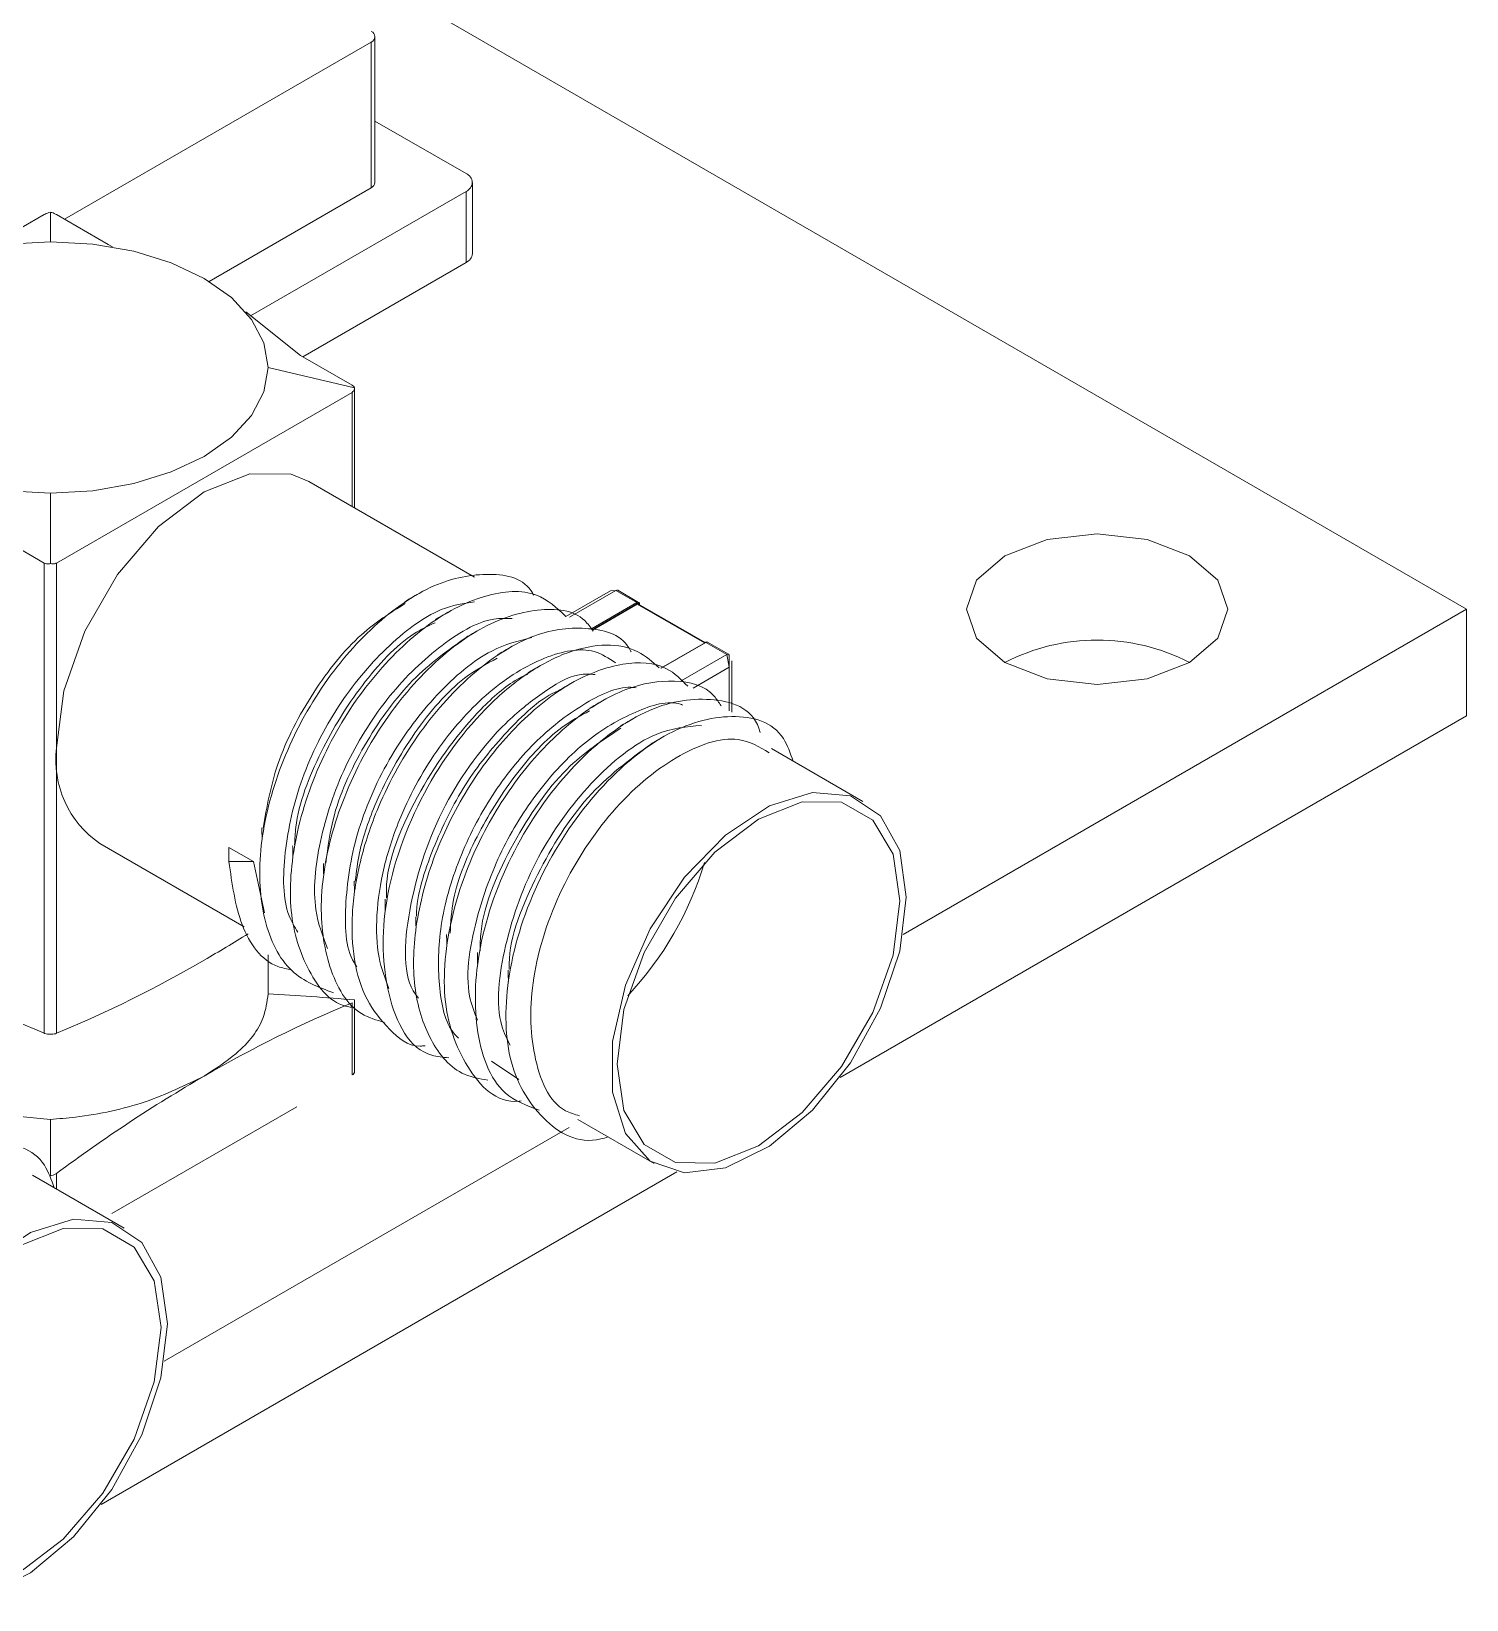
# Model space of a CAD drawing. Header units: millimetres. Extents: x -37 to 256, y 6 to 200.
# Drawn here: x 248.09 to 256.33, y 168.44 to 177.45 of the extents above; entities that cross this region are included whole.
import ezdxf

# ---------------------------------------------------------------- set-up
doc = ezdxf.new("R2010")
doc.units = ezdxf.units.MM

msp = doc.modelspace()

# ---------------------------------------------------------------- linework, layer by layer
at = {"color": 7, "linetype": 'Continuous', "lineweight": 15}
for p, q in [((256.3334, 174.1298), (238.5951, 184.3699)), ((248.2825, 176.3687), (250.0437, 177.3854)), ((250.0437, 176.5484), (250.0437, 177.3854)), ((250.0656, 176.5791), (250.0656, 177.416)), ((250.5882, 176.6301), (250.0656, 176.9317)), ((249.1131, 176.0112), (250.0437, 176.5484)), ((250.6248, 176.1708), (250.6248, 176.5791)), ((249.351, 175.8138), (250.5882, 176.528)), ((250.5882, 176.1198), (250.5882, 176.528)), ((247.8694, 176.2236), (248.1663, 176.395)), ((248.2017, 176.4083), (248.2017, 176.239)), ((248.237, 176.395), (248.5339, 176.2236)), ((248.5579, 176.209), (248.5339, 176.2236)), ((249.651, 175.5787), (250.5882, 176.1198)), ((249.6372, 175.5867), (249.3231, 175.836)), ((249.6372, 175.5867), (249.9341, 175.4153)), ((249.9487, 175.3998), (249.4517, 175.5174)), ((246.4693, 175.3745), (248.1663, 174.3948)), ((248.237, 174.3948), (249.9341, 175.3745)), ((249.9487, 174.7114), (249.9487, 175.4022)), ((250.6378, 174.3136), (249.6855, 174.8633)), ((248.2017, 174.7958), (248.2017, 174.3912)), ((248.1663, 171.6952), (248.1663, 174.3948)), ((248.237, 174.3948), (248.237, 173.3342)), ((251.4178, 174.2359), (251.1618, 174.0881)), ((251.4491, 174.237), (251.4178, 174.2359)), ((251.5693, 174.1676), (251.4491, 174.237)), ((251.5793, 174.1686), (251.4591, 174.238)), ((251.3135, 174.0097), (251.571, 174.1584)), ((251.9611, 173.9383), (251.5785, 174.1592)), ((251.5849, 174.1555), (251.5849, 174.1574)), ((253.0974, 172.2616), (256.3334, 174.1298)), ((256.3334, 174.1298), (256.3334, 173.5174)), ((251.9627, 173.9393), (251.7066, 173.7914)), ((252.0855, 173.8696), (251.9652, 173.939)), ((252.0955, 173.8706), (251.9752, 173.94)), ((252.0996, 173.7961), (252.0855, 173.8696)), ((252.0996, 173.8615), (252.0996, 173.7961)), ((252.1142, 173.5382), (252.1142, 173.8339)), ((252.736, 171.4406), (256.3334, 173.5174)), ((248.237, 173.3342), (248.237, 171.6952)), ((252.8675, 173.0264), (252.3416, 173.33)), ((248.4856, 172.7848), (249.3136, 172.3068)), ((249.227, 172.7627), (249.3684, 172.6811)), ((249.227, 172.6811), (249.227, 172.7627)), ((249.3684, 172.6811), (249.227, 172.6811)), ((249.3684, 172.6811), (249.431, 172.3864)), ((249.4517, 171.9225), (249.4517, 172.1455)), ((249.9341, 171.456), (249.9341, 171.8702)), ((249.9487, 171.4764), (249.9487, 171.8865)), ((250.7353, 171.5359), (250.8923, 171.4302)), ((248.5552, 170.66), (249.6159, 171.2723)), ((248.2017, 170.8779), (248.2017, 171.2009)), ((248.8547, 169.8124), (251.1809, 171.1553)), ((251.2301, 171.2004), (251.6676, 170.9479)), ((248.6248, 170.5772), (248.099, 170.8808)), ((248.4934, 168.9914), (251.7991, 170.8997))]:
    msp.add_line(p, q, dxfattribs=at)
at = {"color": 8, "linetype": 'Continuous', "lineweight": 15}
for p, q in [((249.9341, 174.7198), (249.9341, 175.3745)), ((251.4491, 174.237), (251.1828, 174.0833)), ((251.3079, 174.0167), (251.5693, 174.1676)), ((251.5728, 174.1615), (251.3123, 174.0111)), ((251.9567, 173.9358), (251.571, 174.1584)), ((251.9652, 173.939), (251.7091, 173.7912)), ((251.8238, 173.7186), (252.0855, 173.8696)), ((252.0996, 173.7961), (251.8917, 173.6761)), ((252.0996, 173.5469), (252.0996, 173.7961)), ((248.237, 170.8906), (248.237, 170.8011))]:
    msp.add_line(p, q, dxfattribs=at)
at = {"color": 7, "linetype": 'Continuous', "lineweight": 15, "flags": 128}
for points in [[(248.2017, 176.239), (247.9578, 176.2251), (247.7233, 176.184), (247.5072, 176.1174), (247.3178, 176.0276), (247.1623, 175.9183), (247.0468, 175.7935), (246.9757, 175.6581), (246.9517, 175.5174)], [(249.4517, 175.5174), (249.4277, 175.6581), (249.3565, 175.7935), (249.241, 175.9183), (249.0856, 176.0276), (248.8961, 176.1174), (248.68, 176.184), (248.4455, 176.2251), (248.2017, 176.239)], [(246.9517, 175.5174), (246.9757, 175.3766), (247.0468, 175.2412), (247.1623, 175.1165), (247.3178, 175.0071), (247.5072, 174.9174), (247.7233, 174.8507), (247.9578, 174.8096), (248.2017, 174.7958)], [(248.2017, 174.7958), (248.4455, 174.8096), (248.68, 174.8507), (248.8961, 174.9174), (249.0856, 175.0071), (249.241, 175.1165), (249.3565, 175.2412), (249.4277, 175.3766), (249.4517, 175.5174)], [(249.6855, 174.8633), (249.5843, 174.9047), (249.3478, 174.9073), (249.0856, 174.8039), (248.8233, 174.6046), (248.5868, 174.3289), (248.3991, 174.0037), (248.2786, 173.661), (248.237, 173.3342)], [(253.6817, 173.8236), (253.9251, 173.7298), (254.2121, 173.6968), (254.4991, 173.7298), (254.7424, 173.8236), (254.905, 173.9641), (254.9621, 174.1298), (254.905, 174.2955), (254.7424, 174.4359), (254.4991, 174.5298), (254.2121, 174.5627), (253.9251, 174.5298), (253.6817, 174.4359), (253.5192, 174.2955), (253.4621, 174.1298), (253.5192, 173.9641), (253.6817, 173.8236)], [(253.1161, 172.477), (253.0784, 172.7441), (252.9686, 172.9439), (252.7966, 173.0586), (252.5775, 173.0782), (252.3309, 173.0009), (252.0787, 172.8334), (251.8433, 172.5908), (251.6455, 172.2945), (251.503, 171.971), (251.4285, 171.6488), (251.4285, 171.3567), (251.503, 171.1207), (251.6455, 170.9616), (251.8433, 170.8937), (252.0787, 170.9229), (252.3309, 171.0467), (252.5775, 171.254), (252.7966, 171.5265), (252.9686, 171.8399), (253.0784, 172.1664), (253.1161, 172.477)], [(253.0798, 172.4561), (253.0401, 172.723), (252.9247, 172.9179), (252.745, 173.0216), (252.5185, 173.0241), (252.2675, 172.9251), (252.0165, 172.7343), (251.7901, 172.4704), (251.6104, 172.1591), (251.495, 171.831), (251.4553, 171.5182), (251.495, 171.2513), (251.6104, 171.0565), (251.7901, 170.9527), (252.0165, 170.9502), (252.2675, 171.0492), (252.5185, 171.24), (252.745, 171.5039), (252.9247, 171.8152), (253.0401, 172.1433), (253.0798, 172.4561)], [(248.8734, 170.0278), (248.8357, 170.2948), (248.726, 170.4946), (248.5539, 170.6094), (248.3349, 170.629), (248.0883, 170.5516), (247.8361, 170.3842), (247.6006, 170.1416), (247.4029, 169.8453), (247.2604, 169.5217), (247.1858, 169.1996), (247.1858, 168.9075), (247.2604, 168.6715), (247.4029, 168.5124), (247.6006, 168.4444), (247.8361, 168.4736), (248.0883, 168.5974), (248.3349, 168.8048), (248.5539, 169.0773), (248.726, 169.3907), (248.8357, 169.7172), (248.8734, 170.0278)], [(248.8372, 170.0068), (248.7974, 170.2738), (248.682, 170.4686), (248.5023, 170.5724), (248.2759, 170.5749), (248.0249, 170.4759), (247.7739, 170.2851), (247.5474, 170.0212), (247.3677, 169.7099), (247.2524, 169.3818), (247.2126, 169.069), (247.2524, 168.8021), (247.3677, 168.6072), (247.5474, 168.5035), (247.7739, 168.501), (248.0249, 168.5999), (248.2759, 168.7908), (248.5023, 169.0547), (248.682, 169.366), (248.7974, 169.694), (248.8372, 170.0068)]]:
    msp.add_lwpolyline(points, dxfattribs=at)
at = {"color": 8, "linetype": 'Continuous', "lineweight": 15, "flags": 128}
msp.add_lwpolyline([(251.5834, 174.1564), (251.5832, 174.1576), (251.5826, 174.1596), (251.5816, 174.1611), (251.5803, 174.1622), (251.5787, 174.1628), (251.5769, 174.1629), (251.5749, 174.1624), (251.5728, 174.1615)], dxfattribs=at)
at = {"color": 7, "linetype": 'Continuous', "lineweight": 15}
for centre, radius, start, end in [((250.0321, 177.416), 0.0327, 290.78342, 69.21658), ((250.5688, 176.5791), 0.0546, 290.78342, 69.21658), ((250.0281, 176.5828), 0.0377, 294.37466, 354.3052), ((250.5622, 176.177), 0.0629, 294.37466, 354.3052), ((251.4549, 174.2288), 0.0101, 65.68605, 125.61817), ((251.5651, 174.1611), 0.00768, 2.60548, 57.39452), ((251.5754, 174.1523), 0.00754, 65.68605, 125.61817), ((251.9711, 173.9308), 0.0101, 65.68605, 125.61817), ((254.2121, 172.7999), 1.1528, 62.61575, 117.38425), ((252.0896, 173.8624), 0.0101, 354.37962, 54.30196), ((248.8158, 173.2652), 0.5829, 173.19552, 235.4923), ((250.1094, 173.233), 1.9307, 316.78932, 343.21606), ((244.9404, 179.2921), 8.2877, 300.01062, 302.03745), ((250.9205, 178.3217), 7.176, 239.86476, 247.43085), ((245.4829, 178.3217), 7.176, 292.56915, 300.13524), ((252.6882, 165.2438), 7.176, 112.56915, 120.13524), ((253.5349, 163.7771), 8.8696, 120.10891, 126.67768)]:
    msp.add_arc(centre, radius, start, end, dxfattribs=at)
at = {"color": 8, "linetype": 'Continuous', "lineweight": 15}
for centre, radius, start, end in [((251.5751, 174.1594), 0.0101, 66.7087, 125.52851), ((251.5828, 174.1575), 0.0021, 311.35106, 357.41835), ((251.9638, 173.937), 0.00251, 54.38183, 114.31395), ((252.0913, 173.8614), 0.0101, 65.68605, 125.61817), ((249.9237, 171.4789), 0.0251, 294.37466, 354.3052)]:
    msp.add_arc(centre, radius, start, end, dxfattribs=at)
at = {"color": 7, "linetype": 'Continuous', "lineweight": 15}
msp.add_ellipse((248.2017, 165.0196), major_axis=(12.0208, 0), ratio=0.577382, start_param=1.424944, end_param=1.466622, dxfattribs=at)
for points, knots in [([(248.2017, 176.4083), (248.1963, 176.4069), (248.1854, 176.4041), (248.1735, 176.3989), (248.1678, 176.3958), (248.1663, 176.395)], [0, 0, 0, 0, 0.421028, 0.842946, 1, 1, 1, 1]), ([(248.237, 176.395), (248.2329, 176.3971), (248.2247, 176.4014), (248.2119, 176.4058), (248.2042, 176.4077), (248.2017, 176.4083)], [0, 0, 0, 0, 0.399776, 0.798945, 1, 1, 1, 1]), ([(249.9487, 175.3998), (249.9482, 175.4018), (249.9472, 175.4058), (249.9407, 175.4113), (249.9355, 175.4144), (249.9341, 175.4153)], [0, 0, 0, 0, 0.421028, 0.842946, 1, 1, 1, 1]), ([(249.9341, 175.3745), (249.9375, 175.377), (249.9443, 175.3821), (249.9482, 175.3917), (249.9486, 175.3977), (249.9487, 175.3998)], [0, 0, 0, 0, 0.3997764, 0.798945, 1, 1, 1, 1]), ([(248.1663, 174.3948), (248.1704, 174.393), (248.1786, 174.3894), (248.1914, 174.3893), (248.1991, 174.3907), (248.2017, 174.3912)], [0, 0, 0, 0, 0.3997764, 0.798945, 1, 1, 1, 1]), ([(248.2017, 174.3912), (248.2071, 174.3904), (248.2179, 174.3887), (248.2299, 174.3911), (248.2355, 174.394), (248.237, 174.3948)], [0, 0, 0, 0, 0.421028, 0.842946, 1, 1, 1, 1]), ([(250.9775, 174.2099), (250.9723, 174.2188), (250.9174, 174.3128), (250.7072, 174.3487), (250.3853, 174.2833), (250.0373, 174.035), (249.726, 173.6605), (249.4978, 173.2072), (249.3882, 172.7402), (249.413, 172.3315), (249.5601, 172.0289), (249.7419, 171.9598), (249.8274, 171.9273)], [0, 0, 0, 0, 0.011387, 0.121166, 0.231824, 0.344967, 0.45362, 0.565736, 0.678133, 0.786659, 0.899669, 1, 1, 1, 1]), ([(251.162, 174.0879), (251.1097, 174.1367), (250.9904, 174.2478), (250.6947, 174.2275), (250.3521, 174.0509), (250.0199, 173.7206), (249.7529, 173.2915), (249.5941, 172.8238), (249.5615, 172.379), (249.6724, 172.0408), (249.8197, 171.8557), (249.9374, 171.8438), (249.9487, 171.8427)], [0, 0, 0, 0, 0.086061, 0.196288, 0.31107, 0.423339, 0.534704, 0.64964, 0.760318, 0.873386, 0.987868, 1, 1, 1, 1]), ([(250.3079, 174.2141), (250.2961, 174.2073), (250.2725, 174.1937), (250.2489, 174.18), (250.2371, 174.1732)], [0, 0, 0, 0, 0.5000058, 1, 1, 1, 1]), ([(250.2383, 174.1617), (250.1534, 174.1087), (249.9656, 173.9916), (249.701, 173.6579), (249.492, 173.2589), (249.4447, 172.9949), (249.4228, 172.8725)], [0, 0, 0, 0, 0.219995, 0.486751, 0.762012, 1, 1, 1, 1]), ([(250.6369, 174.1724), (250.574, 174.1629), (250.4115, 174.1382), (250.1266, 173.9212), (249.8411, 173.5798), (249.6293, 173.1577), (249.5359, 172.7339), (249.5349, 172.4193), (249.6039, 172.3054), (249.6219, 172.2757)], [0, 0, 0, 0, 0.107586, 0.277806, 0.44127, 0.609946, 0.779044, 0.942317, 1, 1, 1, 1]), ([(251.3181, 174.004), (251.3029, 174.0253), (251.2325, 174.1244), (251.0002, 174.1453), (250.6691, 174.0425), (250.3244, 173.7649), (250.0258, 173.3701), (249.8196, 172.9093), (249.7351, 172.4468), (249.7893, 172.0599), (249.9288, 171.8129), (250.0746, 171.771), (250.1205, 171.7578)], [0, 0, 0, 0, 0.030838, 0.142993, 0.258192, 0.374258, 0.486019, 0.602289, 0.717142, 0.829546, 0.946283, 1, 1, 1, 1]), ([(250.4847, 174.112), (250.4729, 174.1052), (250.4493, 174.0916), (250.4257, 174.078), (250.4139, 174.0712)], [0, 0, 0, 0, 0.500006, 1, 1, 1, 1]), ([(251.5849, 174.1574), (251.5846, 174.1595), (251.5842, 174.1633), (251.5817, 174.1672), (251.5796, 174.1682), (251.579, 174.1685)], [0, 0, 0, 0, 0.470902, 0.836366, 1, 1, 1, 1]), ([(250.4117, 174.0523), (250.3708, 174.0331), (250.2266, 173.9656), (249.982, 173.7016), (249.7441, 173.3155), (249.6123, 172.9778), (249.6055, 172.8107), (249.6041, 172.7776)], [0, 0, 0, 0, 0.108099, 0.381015, 0.651732, 0.931132, 1, 1, 1, 1]), ([(250.8533, 174.0754), (250.8185, 174.0768), (250.6907, 174.0823), (250.4284, 173.9246), (250.1261, 173.6283), (249.8787, 173.2287), (249.7363, 172.7994), (249.6997, 172.4212), (249.766, 172.2519), (249.7938, 172.1811)], [0, 0, 0, 0, 0.062413, 0.229616, 0.393158, 0.555383, 0.722811, 0.884033, 1, 1, 1, 1]), ([(251.5358, 173.8851), (251.535, 173.8868), (251.4907, 173.9823), (251.2965, 174.0358), (250.9852, 174.007), (250.6359, 173.7901), (250.314, 173.4382), (250.0928, 173.044), (249.9726, 172.6811), (249.9265, 172.3804), (249.939, 172.11), (250.0098, 171.8769), (250.1445, 171.718), (250.2586, 171.6144), (250.3438, 171.623), (250.3536, 171.6239)], [0, 0, 0, 0, 0.001944, 0.111549, 0.21949, 0.331294, 0.43925, 0.548838, 0.623743, 0.697043, 0.768175, 0.841976, 0.916905, 0.990472, 1, 1, 1, 1]), ([(250.5923, 173.9696), (250.4862, 173.8947), (250.2774, 173.7473), (250.0061, 173.3753), (249.8255, 172.9954), (249.7949, 172.7639), (249.7828, 172.6722)], [0, 0, 0, 0, 0.275003, 0.541372, 0.818491, 1, 1, 1, 1]), ([(250.966, 173.9668), (250.8899, 173.9482), (250.712, 173.9045), (250.4191, 173.6566), (250.1454, 173.2961), (249.9529, 172.8659), (249.8863, 172.4511), (249.8947, 172.1715), (249.9559, 172.085), (249.9614, 172.0772)], [0, 0, 0, 0, 0.12988, 0.303268, 0.470222, 0.643915, 0.81549, 0.983405, 1, 1, 1, 1]), ([(251.6981, 173.7923), (251.6592, 173.8271), (251.5302, 173.9424), (251.2532, 173.9309), (250.9519, 173.7788), (250.6518, 173.5337), (250.3159, 173.0843), (250.0934, 172.4471), (250.1142, 171.8962), (250.2791, 171.572), (250.4556, 171.5576), (250.489, 171.5548)], [0, 0, 0, 0, 0.06363, 0.21103, 0.288115, 0.364819, 0.512143, 0.664686, 0.811986, 0.964527, 1, 1, 1, 1]), ([(250.6614, 174.01), (250.6497, 174.0032), (250.6261, 173.9896), (250.6025, 173.9759), (250.5906, 173.9691)], [0, 0, 0, 0, 0.500006, 1, 1, 1, 1]), ([(251.9748, 173.9399), (251.9742, 173.9403), (251.9723, 173.9415), (251.9679, 173.9416), (251.9646, 173.9401), (251.9627, 173.9393)], [0, 0, 0, 0, 0.176561, 0.538946, 1, 1, 1, 1]), ([(250.7671, 173.8488), (250.7043, 173.8147), (250.5384, 173.7244), (250.2816, 173.4269), (250.0815, 173.0688), (249.9771, 172.7693), (249.9592, 172.6226), (249.9527, 172.5689)], [0, 0, 0, 0, 0.1639743, 0.4329046, 0.7059013, 0.8924986, 1, 1, 1, 1]), ([(251.4472, 173.8213), (251.4083, 173.8475), (251.3003, 173.9202), (251.0369, 173.8686), (250.7217, 173.677), (250.4236, 173.3493), (250.2207, 172.9858), (250.11, 172.6498), (250.0693, 172.3733), (250.0765, 172.1316), (250.1235, 172.009), (250.1455, 171.9516)], [0, 0, 0, 0, 0.077841, 0.216231, 0.359575, 0.497984, 0.638487, 0.734522, 0.8285, 0.919697, 1, 1, 1, 1]), ([(250.8382, 173.9079), (250.8264, 173.9011), (250.8029, 173.8875), (250.7792, 173.8739), (250.7674, 173.8671)], [0, 0, 0, 0, 0.5000058, 1, 1, 1, 1]), ([(250.9423, 173.7573), (250.9228, 173.7479), (250.833, 173.7049), (250.6056, 173.5048), (250.3124, 173.1051), (250.1236, 172.6709), (250.1313, 172.4871), (250.1319, 172.473)], [0, 0, 0, 0, 0.0518849, 0.2386821, 0.597455, 0.9689417, 1, 1, 1, 1]), ([(251.3291, 173.7543), (251.2991, 173.7568), (251.2073, 173.7643), (251.0233, 173.651), (250.7506, 173.4342), (250.4357, 173.0091), (250.2501, 172.4443), (250.2174, 172.0253), (250.3051, 171.9104), (250.3157, 171.8965)], [0, 0, 0, 0, 0.05701, 0.174024, 0.29046, 0.514093, 0.745651, 0.969247, 1, 1, 1, 1]), ([(251.861, 173.6876), (251.8235, 173.7258), (251.7289, 173.8221), (251.4897, 173.8325), (251.1912, 173.7253), (250.8859, 173.4848), (250.6135, 173.1486), (250.4061, 172.7495), (250.2904, 172.3341), (250.2768, 171.9499), (250.3733, 171.6447), (250.5288, 171.4585), (250.6679, 171.4342), (250.7143, 171.4261)], [0, 0, 0, 0, 0.063034, 0.159037, 0.258583, 0.35866, 0.454743, 0.554014, 0.654257, 0.750486, 0.84945, 0.949826, 1, 1, 1, 1]), ([(251.015, 173.8059), (251.0032, 173.7991), (250.9797, 173.7855), (250.956, 173.7718), (250.9442, 173.765)], [0, 0, 0, 0, 0.500006, 1, 1, 1, 1]), ([(251.1193, 173.6617), (251.1187, 173.6615), (251.0262, 173.6271), (250.8368, 173.4504), (250.585, 173.15), (250.402, 172.7818), (250.3066, 172.5034), (250.3039, 172.3764), (250.3037, 172.367)], [0, 0, 0, 0, 0.001421, 0.248968, 0.486633, 0.732185, 0.980143, 1, 1, 1, 1]), ([(251.566, 173.6784), (251.5554, 173.6798), (251.4655, 173.6913), (251.2563, 173.5915), (250.9795, 173.3796), (250.7275, 173.0659), (250.5376, 172.6986), (250.4296, 172.3118), (250.4247, 171.9666), (250.4691, 171.7417), (250.5371, 171.6751), (250.5449, 171.6675)], [0, 0, 0, 0, 0.018706, 0.157621, 0.297277, 0.431357, 0.569888, 0.709775, 0.84406, 0.982162, 1, 1, 1, 1]), ([(252.0525, 173.5746), (252.04, 173.5944), (251.9811, 173.6878), (251.7895, 173.7328), (251.5069, 173.691), (251.1975, 173.5045), (250.9069, 173.2079), (250.6662, 172.8318), (250.4902, 172.3751), (250.434, 171.8764), (250.576, 171.4869), (250.7636, 171.2912), (250.9016, 171.3064), (250.9058, 171.3068)], [0, 0, 0, 0, 0.025797, 0.121935, 0.218039, 0.317235, 0.41379, 0.509496, 0.608657, 0.736295, 0.865983, 0.995911, 1, 1, 1, 1]), ([(251.1918, 173.7038), (251.18, 173.697), (251.1564, 173.6834), (251.1328, 173.6698), (251.121, 173.663)], [0, 0, 0, 0, 0.5000058, 1, 1, 1, 1]), ([(251.8321, 173.5797), (251.8282, 173.5812), (251.7549, 173.6097), (251.559, 173.5503), (251.2808, 173.3906), (251.0119, 173.1132), (250.7894, 172.7656), (250.6337, 172.3477), (250.5719, 171.9746), (250.6367, 171.8141), (250.6546, 171.7698)], [0, 0, 0, 0, 0.008054, 0.151802, 0.300177, 0.444602, 0.587755, 0.736078, 0.926994, 1, 1, 1, 1]), ([(252.278, 173.4213), (252.2754, 173.4298), (252.2348, 173.5636), (251.9975, 173.639), (251.6199, 173.5787), (251.2056, 173.2635), (250.8569, 172.782), (250.6481, 172.2229), (250.6244, 171.7074), (250.7545, 171.3473), (250.9384, 171.2801), (251.0082, 171.2546)], [0, 0, 0, 0, 0.008857, 0.139186, 0.26808, 0.400105, 0.52762, 0.660081, 0.787864, 0.919475, 1, 1, 1, 1]), ([(251.3685, 173.6018), (251.3568, 173.595), (251.3332, 173.5814), (251.3096, 173.5677), (251.2977, 173.5609)], [0, 0, 0, 0, 0.500006, 1, 1, 1, 1]), ([(251.2971, 173.546), (251.244, 173.5174), (251.0986, 173.4393), (250.8692, 173.1914), (250.6534, 172.8506), (250.5116, 172.5187), (250.5006, 172.3336), (250.4968, 172.2696)], [0, 0, 0, 0, 0.1391521, 0.3809199, 0.6205604, 0.8688551, 1, 1, 1, 1]), ([(252.4662, 173.2581), (252.4501, 173.3043), (252.392, 173.4713), (252.1204, 173.5467), (251.7284, 173.4399), (251.3194, 173.093), (250.9883, 172.5906), (250.8086, 172.0332), (250.8109, 171.5208), (251.0092, 171.1897), (251.2387, 171.05), (251.3903, 171.0959), (251.404, 171.1001)], [0, 0, 0, 0, 0.044812, 0.16198, 0.280209, 0.399425, 0.515702, 0.635927, 0.751652, 0.871721, 0.988393, 1, 1, 1, 1]), ([(251.5453, 173.4997), (251.5335, 173.4929), (251.51, 173.4793), (251.4863, 173.4657), (251.4745, 173.4589)], [0, 0, 0, 0, 0.500006, 1, 1, 1, 1]), ([(251.4767, 173.446), (251.3703, 173.3765), (251.1408, 173.2267), (250.8466, 172.7932), (250.6732, 172.3982), (250.6696, 172.2045), (250.6689, 172.1677)], [0, 0, 0, 0, 0.274913, 0.592653, 0.922718, 1, 1, 1, 1]), ([(251.9405, 173.4626), (251.8549, 173.4553), (251.6538, 173.4381), (251.301, 173.1544), (250.978, 172.7112), (250.7966, 172.2042), (250.7508, 171.8051), (250.8236, 171.6624), (250.8418, 171.6267)], [0, 0, 0, 0, 0.147971, 0.347983, 0.541161, 0.741833, 0.935417, 1, 1, 1, 1]), ([(252.3288, 173.3057), (252.273, 173.3389), (252.1307, 173.4236), (251.7916, 173.3057), (251.4209, 172.9937), (251.1151, 172.5283), (250.9487, 172.0089), (250.9596, 171.5533), (251.0759, 171.2698), (251.2126, 171.2296), (251.2406, 171.2214)], [0, 0, 0, 0, 0.0934794, 0.2381716, 0.3840732, 0.5263761, 0.6735119, 0.8151392, 0.9620854, 1, 1, 1, 1]), ([(251.7221, 173.3977), (251.7103, 173.3909), (251.6868, 173.3773), (251.6631, 173.3636), (251.6513, 173.3568)], [0, 0, 0, 0, 0.500006, 1, 1, 1, 1]), ([(251.6523, 173.3571), (251.5259, 173.2647), (251.276, 173.0818), (250.9847, 172.6123), (250.8323, 172.2375), (250.8361, 172.0739), (250.8363, 172.063)], [0, 0, 0, 0, 0.3267044, 0.6461278, 0.9763997, 1, 1, 1, 1]), ([(249.4161, 172.874), (249.4163, 172.8631), (249.4167, 172.8413), (249.4172, 172.8195), (249.4174, 172.8086)], [0, 0, 0, 0, 0.499999, 1, 1, 1, 1]), ([(249.5928, 172.7719), (249.5931, 172.7611), (249.5935, 172.7393), (249.5939, 172.7175), (249.5942, 172.7066)], [0, 0, 0, 0, 0.499999, 1, 1, 1, 1]), ([(249.227, 172.6811), (249.2444, 172.5546), (249.2799, 172.2981), (249.43, 172.0898), (249.5599, 172.0649), (249.5864, 172.0598)], [0, 0, 0, 0, 0.436372, 0.88472, 1, 1, 1, 1]), ([(249.7696, 172.6699), (249.7698, 172.659), (249.7703, 172.6372), (249.7707, 172.6154), (249.7709, 172.6045)], [0, 0, 0, 0, 0.499999, 1, 1, 1, 1]), ([(249.9464, 172.5678), (249.9466, 172.557), (249.9471, 172.5352), (249.9475, 172.5134), (249.9477, 172.5025)], [0, 0, 0, 0, 0.499999, 1, 1, 1, 1]), ([(250.1232, 172.4658), (250.1234, 172.4549), (250.1238, 172.4331), (250.1243, 172.4113), (250.1245, 172.4004)], [0, 0, 0, 0, 0.499999, 1, 1, 1, 1]), ([(250.3, 172.3637), (250.3002, 172.3528), (250.3006, 172.3311), (250.3011, 172.3093), (250.3013, 172.2984)], [0, 0, 0, 0, 0.499999, 1, 1, 1, 1]), ([(250.4767, 172.2617), (250.4769, 172.2508), (250.4774, 172.229), (250.4778, 172.2072), (250.478, 172.1963)], [0, 0, 0, 0, 0.499999, 1, 1, 1, 1]), ([(250.6535, 172.1596), (250.6537, 172.1487), (250.6542, 172.127), (250.6546, 172.1052), (250.6548, 172.0943)], [0, 0, 0, 0, 0.499999, 1, 1, 1, 1]), ([(250.8303, 172.0576), (250.8305, 172.0467), (250.8309, 172.0249), (250.8314, 172.0031), (250.8316, 171.9922)], [0, 0, 0, 0, 0.499999, 1, 1, 1, 1]), ([(249.4517, 171.9225), (249.4459, 171.8767), (249.431, 171.7585), (249.3056, 171.5935), (249.1494, 171.4916), (249.0856, 171.4499)], [0, 0, 0, 0, 0.272027, 0.70253, 1, 1, 1, 1]), ([(248.2017, 171.6909), (248.196, 171.6907), (248.1847, 171.6903), (248.173, 171.6927), (248.1676, 171.6947), (248.1663, 171.6952)], [0, 0, 0, 0, 0.431225, 0.862343, 1, 1, 1, 1]), ([(248.237, 171.6952), (248.2326, 171.6938), (248.2238, 171.6909), (248.2108, 171.6903), (248.2034, 171.6908), (248.2017, 171.6909)], [0, 0, 0, 0, 0.433483, 0.867029, 1, 1, 1, 1]), ([(247.3178, 171.4499), (247.4237, 171.398), (247.6374, 171.2931), (247.9609, 171.2209), (248.1504, 171.2052), (248.2017, 171.2009)], [0, 0, 0, 0, 0.417277, 0.842133, 1, 1, 1, 1]), ([(249.0856, 171.4499), (248.9772, 171.3969), (248.7605, 171.2909), (248.4362, 171.2201), (248.2497, 171.2048), (248.2017, 171.2009)], [0, 0, 0, 0, 0.426136, 0.852163, 1, 1, 1, 1]), ([(248.2236, 170.8088), (248.2075, 170.855), (248.1493, 171.0221), (247.8778, 171.0974), (247.4858, 170.9907), (247.0768, 170.6438), (246.7456, 170.1414), (246.566, 169.584), (246.5683, 169.0716), (246.7666, 168.7404), (246.996, 168.6007), (247.1476, 168.6467), (247.1613, 168.6508)], [0, 0, 0, 0, 0.044812, 0.16198, 0.280209, 0.399425, 0.515702, 0.635927, 0.751652, 0.871721, 0.988393, 1, 1, 1, 1]), ([(248.2017, 170.8779), (248.2073, 170.8788), (248.2186, 170.8805), (248.2303, 170.8859), (248.2357, 170.8896), (248.237, 170.8906)], [0, 0, 0, 0, 0.431225, 0.862343, 1, 1, 1, 1])]:
    msp.add_open_spline(points, degree=3, knots=knots, dxfattribs=at)

doc.saveas('drawing.dxf')
